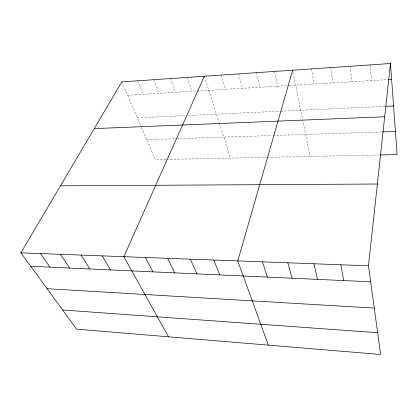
<?xml version="1.0" encoding="UTF-8"?>
<svg xmlns="http://www.w3.org/2000/svg" width="418" height="418" viewBox="0 0 418 418"><rect width="100%" height="100%" fill="white"/><g stroke="black" fill="none" stroke-linecap="round" stroke-linejoin="round"><path stroke-width="0.31" stroke-dasharray="2.09 1.57" d="M127.589 95.231L288.582 85.559M289.23 85.518L387.763 79.603M137.313 117.808L185.19 115.593M188.408 115.446L280.044 111.214M280.677 111.183L385.197 106.355M146.734 139.669L175.456 138.724M176.715 138.682L271.956 135.547M273.241 135.505L381.906 131.931M166.061 159.43L155.339 159.655L141.091 126.57M166.688 159.42L266.517 157.33M267.154 157.32L379.027 154.979M121.837 81.871L140.84 125.985M137.705 80.789L143.228 94.29M153.876 79.681L159.164 93.334M170.366 78.553L175.403 92.357M187.18 77.403L191.956 91.364M204.334 76.233L219.173 122.756M219.366 123.373L230.438 158.088M221.31 75.073L225.537 89.347M238.621 73.887L242.56 88.323M256.281 72.68L259.923 87.278M274.292 71.452L277.62 86.218M293.175 72.685L302.46 118.864M302.58 119.48L310.01 156.421M311.431 68.913L314.096 84.028M330.575 67.601L332.885 82.9M350.127 66.269L352.066 81.745M370.087 64.905L371.644 80.569"/><path stroke-width="0.63" d="M368.472 265.796L390.48 63.51L121.837 81.871L20.9 252.843L76.598 329.138L380.631 354.49L368.472 265.796L20.9 252.843M292.673 70.193L237.764 260.926L268.346 345.127M204.334 76.233L123.869 256.683L168.511 336.803M388.406 79.561L391.629 79.368M385.84 106.324L393.563 105.968M94.238 128.619L384.685 116.779M382.548 131.91L395.418 131.487M380.317 154.953L397.1 154.603L390.48 63.51M60.464 185.827L377.37 184.014M30.718 266.287L370.667 281.805M47.067 288.686L374.272 308.103M62.622 309.989L377.647 332.707M40.457 253.574L49.935 267.165M60.511 254.322L69.639 268.063M81.087 255.084L89.833 268.988M102.196 255.873L110.545 269.934M145.459 257.488L152.946 271.867M167.623 258.314L174.646 272.86M190.378 259.16L196.915 273.874M213.75 260.033L219.769 274.919M262.447 261.846L267.337 277.087M287.83 262.791L292.104 278.216M313.939 263.763L317.56 279.381M340.811 264.766L343.737 280.577"/></g></svg>
